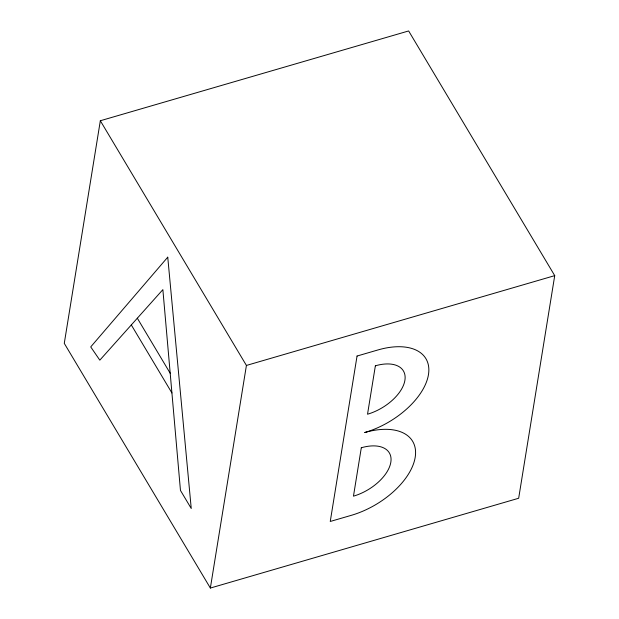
<?xml version="1.0" encoding="UTF-8"?>
<svg xmlns="http://www.w3.org/2000/svg" width="619" height="619" viewBox="0 0 619 619"><rect width="100%" height="100%" fill="white"/><g stroke="black" fill="none" stroke-linecap="round" stroke-linejoin="round"><path stroke-width="0.93" d="M100.332 120.744L64.275 343.359L210.359 588.05L518.668 498.256L554.725 275.641L408.641 30.95L100.332 120.744L246.416 365.442L210.359 588.05M246.416 365.442L554.725 275.641M137.325 318.205L170.194 373.257M131.305 324.936L171.92 392.957M357.047 356.041L330.252 521.469L351.267 515.348A63.68 35.453 -30.8 0 0 415.194 457.279A63.68 35.453 -30.8 0 0 364.676 432.542A63.533 35.376 -30.8 0 0 428.464 374.603A63.533 35.376 -30.8 0 0 378.062 349.921L357.047 356.041M361.303 447.761L353.464 496.167A37.217 20.721 -30.8 0 0 390.829 462.223A37.217 20.721 -30.8 0 0 361.303 447.761M375.369 365.814L367.531 414.219A37.217 20.721 -30.8 0 0 404.903 380.275A37.217 20.721 -30.8 0 0 375.369 365.814M167.749 257.187L90.722 346.911L99.821 360.157L162.867 289.638L180.462 490.426L191.24 508.478L167.749 257.187"/></g></svg>
